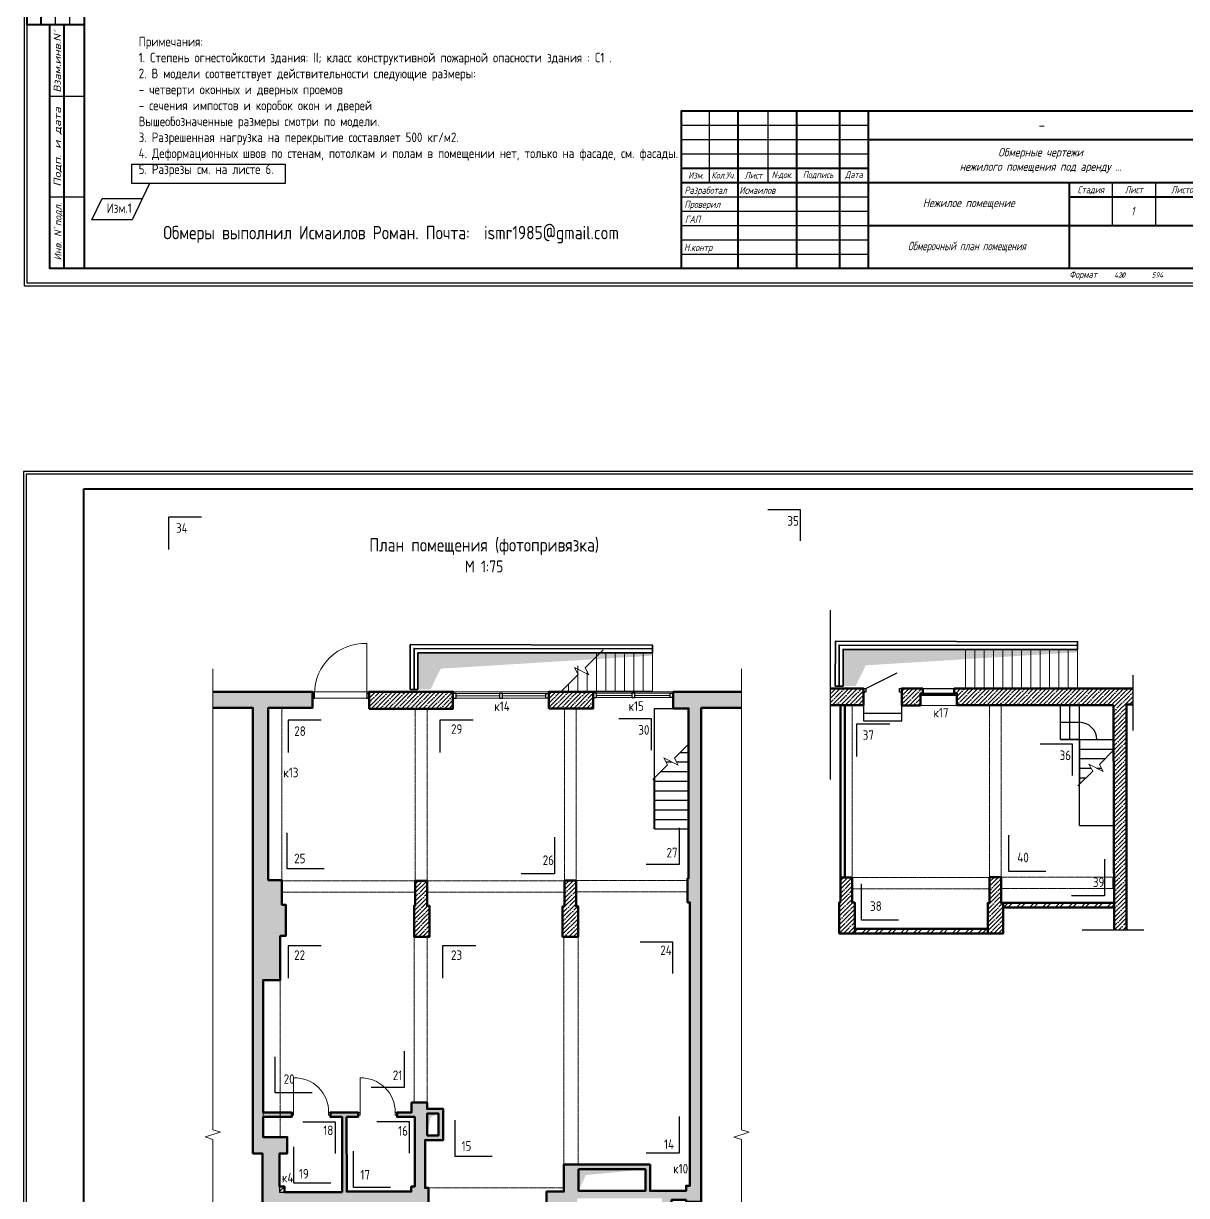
# Model space of a CAD drawing. Header units: millimetres. Extents: x -85477 to 745244, y -3684 to 128206.
# Drawn here: x 545348 to 575728, y 29052 to 59667 of the extents above; entities that cross this region are included whole.
import ezdxf
from ezdxf.enums import TextEntityAlignment as Align

# ---------------------------------------------------------------- set-up
doc = ezdxf.new("R2010")
doc.units = ezdxf.units.MM
doc.linetypes.add('ACAD_ISO02W100', pattern=[15, 12, -3])
for name, color, linetype, lineweight in [('FORMAT', 7, 'Continuous', 15), ('РАЗМЕРЫ', 5, 'Continuous', 15), ('СТЕНЫ 01', 7, 'Continuous', 50)]:
    doc.layers.add(name, color=color, linetype=linetype, lineweight=lineweight)
doc.layers.add('ФОРМАТ', color=7, linetype='Continuous')
doc.layers.add('ШТРИХОВКА', color=3, linetype='Continuous', transparency=0.5)
doc.styles.add('07', font='simplex.shx', dxfattribs={"width": 0.7, "oblique": 15})
doc.styles.add('ism - 02', font='simplex.shx', dxfattribs={"width": 0.8, "oblique": 15, "height": 150})
doc.styles.add('simplex', font='simplex.shx', dxfattribs={"width": 0.8, "oblique": 15})
doc.styles.get("Standard").update_dxf_attribs({"font": 'arial.ttf'})
doc.styles.add('TITLE', font='romant.shx', dxfattribs={"width": 0.8})
doc.linetypes.add('ограждение2', pattern='A,6.35,-2.54,[132,ltypeshp.shx,S=2.54,R=0,X=-2.54,Y=0],-2.54,25.4', length=36.83)
doc.dimstyles.new('горизонтальный М100', dxfattribs={"dimscale": 100, "dimtxt": 3, "dimasz": 2, "dimexe": 2, "dimexo": 1, "dimgap": 1, "dimtad": 1, "dimtih": 1, "dimtoh": 1, "dimdec": 0, "dimzin": 1, "dimdsep": 46, "dimtxsty": 'Standard', "dimblk": 'OBLIQUE', "dimcen": 0, "dimdle": 2, "dimadec": 0, "dimazin": 0, "dimtfac": 1, "dimtdec": 0, "dimtmove": 0, "dimatfit": 3, "dimfxl": 1, "dimtolj": 1, "dimtzin": 0, "dimarcsym": 0})
pattern_1 = [(45, (0, -49398.51), (-112.2532, 112.2532), []), (45, (112.25, -49398.51), (-112.2532, 112.2532), [198.4375, -39.6875, 0, -39.6875])]
pattern_2 = [(45, (-967.18, -49398.51), (-112.2532, 112.2532), []), (45, (-854.93, -49398.51), (-112.2532, 112.2532), [198.4375, -39.6875, 0, -39.6875])]

# ---------------------------------------------------------------- blocks, each defined once
blk = doc.blocks.new('*D317')
at = {"layer": 'Defpoints', "color": 0, "linetype": 'ByBlock', "ltscale": 1.333333, "transparency": 16777216}
for p in [(-420, 0), (0, 0), (0, 0)]:
    blk.add_point(p, dxfattribs=at)
at = {"layer": 'ФОРМАТ', "color": 0, "linetype": 'ByBlock', "lineweight": -2, "ltscale": 1.333333, "transparency": 16777216}
blk.add_line((-420, 0), (0, 0), dxfattribs=at)
at = {"layer": 'ФОРМАТ', "color": 0, "linetype": 'ByBlock', "lineweight": -2, "ltscale": 1.333333, "transparency": 16777216, "insert": (-38.41, 3.78), "char_height": 150, "attachment_point": 5, "style": 'ism - 02'}
blk.add_mtext('\\A1;{\\H0.012x;420}', dxfattribs=at)
blk = doc.blocks.new('_None')
blk = doc.blocks.new('*D318')
at = {"layer": 'Defpoints', "color": 0, "linetype": 'ByBlock', "ltscale": 1.333333, "transparency": 16777216}
for p in [(0, 594), (0, 594), (0, 0)]:
    blk.add_point(p, dxfattribs=at)
at = {"layer": 'ФОРМАТ', "color": 0, "linetype": 'ByBlock', "lineweight": -2, "ltscale": 1.333333, "transparency": 16777216}
blk.add_line((0, 0), (0, 594), dxfattribs=at)
at = {"layer": 'ФОРМАТ', "color": 0, "linetype": 'ByBlock', "lineweight": -2, "ltscale": 1.333333, "transparency": 16777216, "insert": (-25.29, 3.78), "char_height": 150, "attachment_point": 5, "style": 'ism - 02'}
blk.add_mtext('\\A1;{\\H0.012x;594}', dxfattribs=at)
blk = doc.blocks.new('*U125')
at = {"layer": 'РАЗМЕРЫ', "color": 0, "ltscale": 100}
for p, q in [((0, -11842.5), (0, 200)), ((200, -11905), (-200, -12030)), ((0, -11842.5), (200, -11905)), ((-200, -12030), (0, -12092.5)), ((0, -24135), (0, -12092.5))]:
    blk.add_line(p, q, dxfattribs=at)
blk = doc.blocks.new('*U379')
at = {"layer": 'РАЗМЕРЫ', "color": 0, "ltscale": 100}
for p, q in [((-330, -330), (141, 141)), ((-978, -978), (-507, -507)), ((-233, -515), (-604, -321)), ((-604, -321), (-507, -507)), ((-330, -330), (-233, -515))]:
    blk.add_line(p, q, dxfattribs=at)
blk = doc.blocks.new('*U1236')
at = {"layer": 'РАЗМЕРЫ', "color": 0, "ltscale": 100}
for p, q in [((-243, -243), (141, 141)), ((-146, -429), (-517, -234)), ((-517, -234), (-420, -420)), ((-243, -243), (-146, -429)), ((-804, -804), (-420, -420))]:
    blk.add_line(p, q, dxfattribs=at)
blk = doc.blocks.new('*U316')
at = {"layer": 'ФОРМАТ', "linetype": 'ByBlock', "lineweight": -2, "ltscale": 1.333333}
for p, q in [((0, 594), (-420, 594)), ((-420, 594), (-420, 0)), ((-420, 0), (0, 0))]:
    blk.add_line(p, q, dxfattribs=at)
at = {"layer": 'ФОРМАТ', "linetype": 'ByBlock', "lineweight": -2}
for p, q in [((-409, 91), (-409, 156)), ((-404, 91), (-404, 156))]:
    blk.add_line(p, q, dxfattribs=at)
at = {"layer": 'ФОРМАТ', "lineweight": -2}
for p, q in [((-191, 56), (-126, 56)), ((-191, 51), (-126, 51)), ((-191, 46), (-126, 46)), ((-191, 31), (-126, 31)), ((-191, 26), (-126, 26)), ((-191, 21), (-126, 21)), ((-191, 16), (-126, 16)), ((-191, 11), (-126, 11))]:
    blk.add_line(p, q, dxfattribs=at)
at = {"layer": 'ФОРМАТ', "linetype": 'ByBlock', "lineweight": -2, "ltscale": 1.333333}
blk.add_lwpolyline([(-419, 1), (-1, 1), (-1, 593), (-419, 593)], close=True, dxfattribs=at)
at = {"layer": 'ФОРМАТ', "linetype": 'ByBlock', "lineweight": 40}
blk.add_lwpolyline([(-399, 588), (-6, 588), (-6, 6), (-399, 6)], close=True, dxfattribs=at)
for points in [[(-399, 156), (-419, 156), (-419, 91), (-399, 91)], [(-414, 91), (-414, 156)], [(-399, 6), (-406, 6), (-411, 6), (-411, 31), (-411, 66), (-411, 91), (-399, 91)], [(-406, 6), (-406, 91)]]:
    blk.add_lwpolyline(points, dxfattribs=at)
at = {"layer": 'ФОРМАТ', "linetype": 'ByBlock', "lineweight": -2}
for points in [[(-411, 66), (-399, 66)], [(-411, 31), (-399, 31)]]:
    blk.add_lwpolyline(points, dxfattribs=at)
at = {"layer": 'ФОРМАТ', "lineweight": 40}
for points in [[(-191, 6), (-191, 61), (-6, 61)], [(-171.4, 61), (-171.4, 5.97)], [(-151, 61), (-151, 6)], [(-136, 61), (-136, 6)], [(-126, 61), (-126, 6)], [(-126, 51), (-6, 51)], [(-191, 41), (-126, 41)], [(-191, 36), (-6, 36)], [(-56, 36), (-56, 6)], [(-56, 31), (-6, 31)], [(-126, 21), (-6, 21)]]:
    blk.add_lwpolyline(points, dxfattribs=at)
at = {"layer": 'ФОРМАТ', "lineweight": -2}
for points in [[(-181.4, 61), (-181.4, 36)], [(-161, 61), (-161, 36)], [(-41, 36), (-41, 21)], [(-26, 36), (-26, 21)]]:
    blk.add_lwpolyline(points, dxfattribs=at)
at = {"layer": 'ФОРМАТ', "lineweight": -2, "style": 'ism - 02', "oblique": 15}
for s, width, p, p2 in [('Взам.инв.N', 1.197279, (-407.16, 67.29), (-407.16, 87.57)), ('Подп. и дата', 1.359894, (-407.16, 34.54), (-407.16, 62.25)), ('Инв. N подл.', 1.088984, (-406.96, 8.84), (-406.96, 28.92))]:
    blk.add_text(s, height=2.5, rotation=90, dxfattribs=dict(at, width=width)).set_placement(p, p2, align=Align.FIT)
at = {"layer": 'ФОРМАТ', "linetype": 'ByBlock', "lineweight": -2, "style": 'ism - 02', "oblique": 15, "width": 0.8}
for p in [(-408.94, 88.48), (-408.94, 19.85)]:
    blk.add_text('о', height=1, rotation=90, dxfattribs=at).set_placement(p)
at = {"layer": 'ФОРМАТ', "lineweight": 20, "style": '07', "oblique": 15, "width": 0.7}
for s, p in [('Разработал', (-190.02, 31.28)), ('Исмаилов', (-170.92, 31.28)), ('Проверил', (-190.07, 26.4)), ('ГАП', (-189.85, 21.17)), ('Н.контр', (-190.2, 11.36))]:
    blk.add_text(s, height=2.5, dxfattribs=at).set_placement(p, align=Align.BOTTOM_LEFT)
at = {"layer": 'ФОРМАТ', "lineweight": -2, "style": 'ism - 02', "oblique": 15, "width": 0.8}
for s, p in [('Стадия', (-48.5, 33.5)), ('Лист', (-33.5, 33.5)), ('Листов', (-16, 33.5))]:
    blk.add_text(s, height=2.5, dxfattribs=at).set_placement(p, align=Align.MIDDLE_CENTER)
at = {"layer": 'ФОРМАТ', "lineweight": 20, "attachment_point": 5}
for s, insert, char_height, width, style in [('-', (-66, 56), 4, 120, 'ism - 02'), ('\\A1;Обмерные чертежи \\Pнежилого помещения под аренду ...', (-66, 43.63), 3, 120, 'ism - 02'), ('Изм.', (-186, 38.5), 2.3, 9, 'simplex'), ('Кол.Уч.', (-176.49, 38.5), 2.3, 9, 'simplex'), ('Лист', (-166, 38.5), 2.3, 9, 'simplex'), ('\\A1;N{\\W0.3;-}док.', (-156, 38.5), 2.3, 9, 'simplex'), ('Подпись', (-143.5, 38.5), 2.3, 14, 'simplex'), ('Дата', (-131, 38.5), 2.3, 9, 'simplex'), ('\\A1;Нежилое помещение', (-91, 28.5), 3, 70, 'ism - 02')]:
    blk.add_mtext(s, dxfattribs=dict(at, insert=insert, char_height=char_height, width=width, style=style))
at = {"layer": 'ФОРМАТ', "lineweight": -2, "insert": (-30.23, 3.61), "char_height": 2.5, "width": 51.5349, "attachment_point": 5, "line_spacing_factor": 0.8, "style": 'ism - 02'}
blk.add_mtext('\\pxsm1.1,ql;Формат      x', dxfattribs=at)
at = {"layer": 'ФОРМАТ', "linetype": 'ByBlock', "lineweight": -2, "ltscale": 1.333333}
dim = blk.add_linear_dim(base=(0, 594), p1=(0, 0), p2=(0, 594), angle=90, text='{\\H0.012x;<>}', dimstyle='горизонтальный М100', override={"dimscale": 1, "dimasz": 0, "dimexe": 0, "dimexo": 0, "dimtxsty": 'ism - 02', "dimblk1": 'None', "dimblk2": 'None', "dimsah": 1, "dimdle": 0, "dimse1": 1, "dimse2": 1, "dimtmove": 2, "dimfxl": 0}, dxfattribs=at)
dim.commit()
dim.dimension.update_dxf_attribs({"geometry": '*D318', "text_midpoint": (-25.29, 3.78), "dimtype": 160})
dim = blk.add_linear_dim(base=(0, 0), p1=(-420, 0), p2=(0, 0), text='{\\H0.012x;<>}', dimstyle='горизонтальный М100', override={"dimscale": 1, "dimasz": 0, "dimexe": 0, "dimexo": 0, "dimtxsty": 'ism - 02', "dimblk1": 'None', "dimblk2": 'None', "dimsah": 1, "dimdle": 0, "dimse1": 1, "dimse2": 1, "dimtmove": 2, "dimfxl": 0}, dxfattribs=at)
dim.commit()
dim.dimension.update_dxf_attribs({"geometry": '*D317', "text_midpoint": (-38.41, 3.78), "dimtype": 160})

msp = doc.modelspace()

# ---------------------------------------------------------------- hatches: boundary and pattern name
h = msp.add_hatch()
h.set_pattern_fill('ANSI35', color=256, scale=25, style=0)
h.set_pattern_definition(pattern_2)
h.paths.add_polyline_path([(568289.7, 42298.2), (568839.7, 42298.2), (568839.7, 42178.2), (568774.7, 42178.2), (568774.7, 42148.2), (568774.7, 42118.2), (568774.7, 41857.5), (568289.7, 41855.2), (568289.7, 42200.3)])
h.paths.add_polyline_path([(566421.8, 42298.2), (567289.7, 42298.2), (567289.7, 42200.3), (567289.7, 41864.2), (566421.8, 41860)])
h = msp.add_hatch()
h.set_pattern_fill('ANSI35', color=256, scale=25, style=0)
h.set_pattern_definition(pattern_2)
h.paths.add_polyline_path([(569661.7, 42298.2), (574320.9, 42298.2), (574320.9, 41878.2), (574158.4, 41878.2), (574158.4, 35992), (573839.8, 35992), (573838.2, 36575.2), (573837.9, 36695.2), (573826.7, 40687.5), (573825.9, 40963.9), (573823.4, 41862.2), (573425.4, 41862.2), (571337.4, 41864.2), (570885.4, 41864.2), (570583.4, 41864.2), (570175.4, 41864.2), (569726.7, 41862.1), (569726.7, 42118.2), (569726.7, 42148.2), (569726.7, 42178.2), (569661.7, 42178.2)])
h = msp.add_hatch()
h.set_pattern_fill('ANSI32', color=256, scale=25, style=0)
h.set_pattern_definition([(45, (-967.18, -49398.51), (-168.3798, 168.3798), []), (45, (-854.93, -49398.51), (-168.3798, 168.3798), [])])
h.paths.add_polyline_path([(567060.4, 36018.2), (570536.4, 36020.2), (570536.4, 35900.2), (567060.4, 35898.2)])
h.paths.add_polyline_path([(570940.4, 36695.2), (573837.9, 36695.2), (573838.2, 36575.2), (570940.4, 36575.2)])
at = {"layer": 'ШТРИХОВКА', "true_color": 0x636466}
h = msp.add_hatch(color=251, dxfattribs=at)
h.dxf.hatch_style = 1
h.paths.add_polyline_path([(555650.6, 42273), (555979, 42273.3), (556243.9, 42814.2), (561775.6, 43154.1), (561775.6, 43231.2), (555650.6, 43231.2)])
h = msp.add_hatch(color=251, dxfattribs=at)
h.dxf.hatch_style = 1
h.paths.add_polyline_path([(566754.7, 42360.4), (567083.1, 42360.6), (567347.9, 42901.5), (572879.7, 43241.5), (572879.7, 43318.6), (566754.7, 43318.6)])
at = {"layer": 'ШТРИХОВКА', "true_color": 0x000000}
h = msp.add_hatch(dxfattribs=at)
h.set_pattern_fill('ANSI35', color=18, scale=25)
h.set_pattern_definition(pattern_1)
h.paths.add_polyline_path([(555891.3, 30622.8), (556191.3, 30622.8), (556191.3, 31194.8), (555891.3, 31194.8)], flags=16)
h.paths.add_polyline_path([(552264.3, 26761.8), (551980.3, 26761.8), (551980.3, 26201.8), (552264.3, 26201.8)], flags=16)
h.paths.add_polyline_path([(550296.2, 19495.8), (551291.3, 19495.8), (551291.3, 26201.8), (551591.3, 26201.8), (551591.3, 30154.8), (551342.3, 30154.8), (551342.3, 41790.8), (550296.2, 41790.9), (550296.2, 42210.9), (552894.3, 42210.9), (552894.3, 41790.8), (551742.3, 41790.8), (551742.3, 37291.8), (552099.3, 37291.8), (552099.3, 36648.8), (552199.3, 36648.8), (552199.3, 35834.8), (552054.3, 35834.8), (552054.3, 34679.8), (551609.3, 34679.8), (551609.3, 31224.8), (552354.3, 31224.8), (552354.3, 31104.8), (551609.3, 31104.8), (551609.3, 30579.8), (552239.9, 30579.8), (552239.9, 30154.8), (552039.5, 30154.8), (552039.5, 29144.8), (553669.5, 29144.8), (553669.5, 31104.8), (553368.3, 31104.8), (553368.3, 31224.8), (554090.6, 31224.8), (554090.6, 31104.8), (553789.5, 31104.5), (553791.5, 29154.7), (555477.3, 29154.7), (555477.3, 29284.8), (555567, 29284.8), (555567, 31104.8), (555487.3, 31104.8), (555487.3, 31104.8), (555107.3, 31104.8), (555107.3, 31224.8), (555487.3, 31224.8), (555487.3, 31479.8), (555891.3, 31479.8), (555891.3, 31314.8), (556311.3, 31314.8), (556311.3, 30502.8), (555838.3, 30502.8), (555838.3, 29250.8), (555928.3, 29250.8), (555928.3, 28830.8), (551980.3, 28830.8), (551980.3, 26881.8), (552384.3, 26881.8), (552384.3, 26081.8), (552186.3, 26081.8), (552186.3, 25811.8), (551591.3, 25811.8), (551591.3, 21169.8), (552029.3, 21169.8), (552029.3, 20019.8), (552179.3, 20019.8), (552179.3, 19495.8), (552469.3, 19495.8), (552522.8, 18961.8), (550296.2, 18961.8)])
h = msp.add_hatch(dxfattribs=at)
h.set_pattern_fill('ANSI35', color=18, scale=25)
h.set_pattern_definition(pattern_1)
h.paths.add_polyline_path([(559071.3, 41776.8), (560233.3, 41776.8), (560233.3, 42210.8), (559071.3, 42210.8)])
h.paths.add_polyline_path([(554374.3, 41767.8), (556567.3, 41767.8), (556567.3, 42210.8), (554374.3, 42210.8)])
h = msp.add_hatch(dxfattribs=at)
h.set_pattern_fill('ANSI35', color=18, scale=25)
h.set_pattern_definition(pattern_1)
h.paths.add_polyline_path([(559850.3, 29739.8), (561595.3, 29739.8), (561595.3, 29174.8), (559850.3, 29174.8)], flags=16)
h.paths.add_polyline_path([(564100.5, 19499.3), (564100.5, 18959.8), (561664.3, 18959.8), (561664.3, 19499.8), (561946.3, 19499.8), (561946.3, 25875.8), (562056.3, 25875.8), (562056.3, 26451.8), (559863.3, 26451.8), (559863.3, 27125.8), (559167.3, 27125.8), (559167.3, 26628.8), (558767.3, 26628.8), (558767.3, 27435.8), (559012.3, 27435.8), (559012.3, 27620.8), (559152.3, 27620.8), (559152.3, 27470.8), (559197.3, 27470.8), (559197.3, 27342.8), (560320.3, 27342.8), (560320.3, 27182.8), (560062.3, 27182.8), (560062.3, 26632.8), (562027.3, 26632.7), (562027.3, 27183), (561582.8, 27182.5), (561582.8, 27432.9), (562028.6, 27432.7), (562030.8, 28982.8), (559815.3, 28982.8), (559815.3, 28860.8), (559147.3, 28860.8), (559147.3, 28630.8), (559012.3, 28630.8), (559012.3, 29154.8), (559465.3, 29154.8), (559465.3, 29859.8), (561715.3, 29859.8), (561715.3, 29174.8), (562654.3, 29174.8), (562654.3, 29309.8), (562754.3, 29309.8), (562754.3, 36709.8), (562696.3, 36709.8), (562696.3, 37339.8), (562719.3, 37339.8), (562719.3, 41774.8), (562321.3, 41774.8), (562321.3, 42210.8), (564100.5, 42210.8), (564100.5, 41790.8), (563054.3, 41790.8), (563054.3, 28889.8), (562654.3, 28889.8), (562654.3, 28937.4), (562279.3, 28938.3), (562279.3, 26451.8), (562177.8, 26451.8), (562177.8, 25875.8), (562246.3, 25875.8), (562246.3, 19504.3)])
h = msp.add_hatch(dxfattribs=at)
h.set_pattern_fill('ANSI35', color=18, scale=25)
h.set_pattern_definition([(45, (11104.06, -49311.15), (-112.2532, 112.2532), []), (45, (11216.31, -49311.15), (-112.2532, 112.2532), [198.4375, -39.6875, 0, -39.6875])])
h.paths.add_polyline_path([(566685.4, 37361.2), (566995.4, 37361.2), (566995.4, 36706.2), (567060.4, 36706.2), (567060.4, 35898.2), (566655.4, 35898.2), (566655.4, 36710.2), (566685.4, 36710.2)])
h.paths.add_polyline_path([(570583.4, 37370.2), (570885.4, 37370.2), (570885.4, 36695.2), (570940.4, 36695.2), (570940.4, 35900.2), (570536.4, 35900.2), (570536.4, 36692.2), (570583.4, 36692.2)])
h = msp.add_hatch(dxfattribs=at)
h.set_pattern_fill('ANSI35', color=18, scale=25)
h.set_pattern_definition(pattern_1)
h.paths.add_polyline_path([(559479.3, 37282.8), (559781.3, 37282.8), (559781.3, 36607.8), (559836.3, 36607.8), (559836.3, 35812.8), (559432.3, 35812.8), (559432.3, 36604.8), (559479.3, 36604.8)])
h.paths.add_polyline_path([(555581.3, 37273.8), (555891.3, 37273.8), (555891.3, 36618.8), (555956.3, 36618.8), (555956.3, 35810.8), (555551.3, 35810.8), (555551.3, 36622.8), (555581.3, 36622.8)])
at = {"layer": 'ШТРИХОВКА', "true_color": 0x636466}
h = msp.add_hatch(color=251, dxfattribs=at)
h.dxf.hatch_style = 1
h.paths.add_polyline_path([(555891.3, 30622.8), (555983.2, 31096.3), (556191.3, 31194.8), (555891.3, 31194.8)])
h = msp.add_hatch(color=251, dxfattribs=at)
h.dxf.hatch_style = 1
h.paths.add_polyline_path([(559850.3, 29174.8), (560035.5, 29585.6), (561595.3, 29739.8), (559850.3, 29739.8)])
at = {"layer": 'ШТРИХОВКА', "true_color": 0x000000}
h = msp.add_hatch(dxfattribs=at)
h.set_pattern_fill('ANSI35', color=18, scale=25)
h.set_pattern_definition(pattern_1)
h.paths.add_polyline_path([(552039.5, 29144.8), (552169.5, 29144.8), (552169.5, 29284.8), (552039.5, 29284.8)])

# ---------------------------------------------------------------- linework, layer by layer
at = {"color": 1}
for p, q in [((548641.2, 55490.7), (548186.6, 54539.3)), ((547134.8, 54539.3), (547401.2, 55096.9)), ((547401.2, 55096.9), (548453, 55096.9)), ((548186.6, 54539.3), (547134.8, 54539.3))]:
    msp.add_line(p, q, dxfattribs=at)
at = {"color": 6}
for p, q in [((565643.6, 46964), (564791.8, 46964)), ((565643.6, 46149.2), (565643.6, 46964)), ((550002.6, 46772.1), (549135.9, 46772.1)), ((549135.9, 46772.1), (549135.9, 45927.6)), ((553127.7, 41471.3), (552261, 41471.3)), ((552261, 41471.3), (552261, 40626.8)), ((557094.3, 41471.3), (556227.7, 41471.3)), ((556227.7, 41471.3), (556227.7, 40626.8)), ((561749.6, 41502.6), (560897.8, 41502.6)), ((561749.6, 40687.7), (561749.6, 41502.6)), ((567975.6, 41368.4), (567108.9, 41368.4)), ((567108.9, 41368.4), (567108.9, 40523.9)), ((572753, 40841.1), (571901.1, 40841.1)), ((572753, 40026.3), (572753, 40841.1)), ((562476.5, 38657.7), (562476.5, 37702.2)), ((552233.6, 37584.8), (552233.6, 38529.2)), ((559216.3, 38413.9), (559216.3, 37458.4)), ((571085.6, 37519.7), (571085.6, 38464.2)), ((562476.5, 37702.2), (561609.8, 37702.2)), ((573586.2, 37837.2), (573586.2, 36881.7)), ((553200.3, 37584.8), (552233.6, 37584.8)), ((559216.3, 37458.4), (558349.7, 37458.4)), ((572052.3, 37519.7), (571085.6, 37519.7)), ((567239.9, 36248.5), (567239.9, 37192.9)), ((573586.2, 36881.7), (572719.5, 36881.7)), ((568206.5, 36248.5), (567239.9, 36248.5)), ((553127.7, 35574), (552261, 35574)), ((552261, 35574), (552261, 34729.5)), ((557164.3, 35574), (556297.6, 35574)), ((556297.6, 35574), (556297.6, 34729.5)), ((562306.8, 35666.4), (561455, 35666.4)), ((562306.8, 34851.6), (562306.8, 35666.4)), ((555295.8, 32826.2), (555295.8, 31870.7)), ((551924.3, 31731.5), (551924.3, 32676)), ((555295.8, 31870.7), (554429.2, 31870.7)), ((552891, 31731.5), (551924.3, 31731.5)), ((553496.7, 30965.4), (552644.9, 30965.4)), ((553496.7, 30150.6), (553496.7, 30965.4)), ((555427.6, 30975.2), (554575.7, 30975.2)), ((555427.6, 30160.4), (555427.6, 30975.2)), ((556623.4, 30076), (556623.4, 31020.4)), ((562476.5, 31116.1), (562476.5, 30160.5)), ((552407.2, 29376.6), (552407.2, 30321.1)), ((553970.6, 29265.2), (553970.6, 30209.6)), ((557590.1, 30076), (556623.4, 30076)), ((562476.5, 30160.5), (561609.8, 30160.5)), ((553373.9, 29376.6), (552407.2, 29376.6)), ((554937.2, 29265.2), (553970.6, 29265.2))]:
    msp.add_line(p, q, dxfattribs=at)
for p, q in [((566421.8, 44344.8), (566421.8, 39921.5)), ((566754.7, 43318.6), (567289.7, 43318.6)), ((574320.9, 42644.9), (574320.9, 41202.7)), ((568839.7, 42298.2), (569661.7, 42298.2)), ((568839.7, 42298.2), (568839.7, 42178.2)), ((569661.7, 42298.2), (569661.7, 42178.2)), ((568774.7, 42178.2), (569726.7, 42178.2)), ((568774.7, 42148.2), (569726.7, 42148.2)), ((568774.7, 42118.2), (569726.7, 42118.2)), ((561828, 41773.7), (562321.3, 41774.8)), ((561828, 40876.5), (561828, 41773.7)), ((567289.7, 41855.2), (567289.7, 41455.2)), ((567289.7, 41655.2), (568289.7, 41655.2)), ((568289.7, 41455.2), (568289.7, 41855.7)), ((568774.7, 41855.9), (569726.7, 41856.9)), ((572432, 40963.9), (572432, 41861.1)), ((572682, 40963.9), (572682, 41861.1)), ((572932, 40963.9), (572932, 41861.1)), ((567289.7, 41455.2), (568289.7, 41455.2)), ((572432, 41412.5), (572932, 41412.5)), ((561828, 38626.5), (561828, 40876.5)), ((572432, 40963.9), (572932, 40963.9)), ((572932, 38713.9), (572932, 40963.9)), ((572932, 40963.9), (573825.9, 40963.9)), ((562498.9, 40626.5), (562721.8, 40626.5)), ((572932, 40713.9), (573825.9, 40713.9)), ((572932, 40463.9), (573603, 40463.9)), ((561998.9, 40126.5), (562721.8, 40126.5)), ((562132.7, 40376.5), (562284.2, 40376.5)), ((562402.1, 40376.5), (562721.8, 40376.5)), ((572932, 40213.9), (573236.8, 40213.9)), ((573388.2, 40213.9), (573506.1, 40213.9)), ((561828, 39876.5), (562721.8, 39876.5)), ((572932, 39963.9), (573103, 39963.9)), ((561828, 39626.5), (562721.8, 39626.5)), ((561828, 39376.5), (562721.8, 39376.5)), ((561828, 39126.5), (562721.8, 39126.5)), ((561828, 38876.5), (562721.8, 38876.5)), ((561828, 38626.5), (562721.8, 38626.5)), ((572932, 38713.9), (573825.9, 38713.9)), ((573003.8, 35992), (574607.9, 35992))]:
    msp.add_line(p, q)
at = {"color": 1}
msp.add_lwpolyline([(548179.3, 55988.8), (552188.6, 55988.8), (552188.6, 55490.7), (548179.3, 55490.7)], close=True, dxfattribs=at)
msp.add_lwpolyline([(567346.9, 42298.2), (568167.7, 42702.6)])
for points in [[(567289.7, 42298.2), (567346.9, 42298.2), (567346.9, 42200.3), (567289.7, 42200.3)], [(568232.4, 42298.2), (568289.7, 42298.2), (568289.7, 42200.3), (568232.4, 42200.3)]]:
    msp.add_lwpolyline(points, close=True)
at = {"const_width": 50}
for points in [[(572432, 40963.9), (572932, 40963.9), (572932, 39792.9)], [(561828, 39955.6), (561828, 38626.5)]]:
    msp.add_lwpolyline(points, dxfattribs=at)
msp.add_arc((572932, 40963.9), 448.6, 0, 90)
at = {"layer": 'РАЗМЕРЫ', "color": 0, "lineweight": 35}
for points in [[(566552.8, 42360.2), (566555.1, 43530.2), (572880, 43518.4), (572879.7, 43318.4), (566754.7, 43318.6), (566754.7, 42360.4)], [(555448.7, 42272.9), (555451, 43442.9), (561776, 43431), (561775.6, 43231), (555650.6, 43231.2), (555650.6, 42273)]]:
    msp.add_lwpolyline(points, close=True, dxfattribs=at)
at = {"layer": 'РАЗМЕРЫ', "color": 4}
msp.add_lwpolyline([(554314.3, 42167.8), (554314.3, 43467.8, 0.4297494), (552954.3, 42167.8)], format="xyb", dxfattribs=at)
at = {"layer": 'РАЗМЕРЫ', "color": 0, "linetype": 'ограждение2', "lineweight": 35, "ltscale": 0.2}
for points in [[(555549.7, 42272.9), (555549.7, 43342.7), (561775.8, 43331)], [(566653.7, 42360.3), (566653.7, 43430.1), (572879.8, 43418.4)]]:
    msp.add_lwpolyline(points, dxfattribs=at)
at = {"layer": 'РАЗМЕРЫ', "color": 0}
for points in [[(560556.9, 43231), (560313.1, 43231), (560313.1, 42222.8), (560556.9, 42222.8)], [(560800.6, 43231), (560556.9, 43231), (560556.9, 42222.8), (560800.6, 42222.8)], [(561044.4, 43231), (560800.6, 43231), (560800.6, 42222.8), (561044.4, 42222.8)], [(561288.1, 43231), (561044.4, 43231), (561044.4, 42222.8), (561288.1, 42222.8)], [(561531.9, 43231), (561288.1, 43231), (561288.1, 42222.8), (561531.9, 42222.8)], [(561775.6, 43231), (561531.9, 43231), (561531.9, 42222.8), (561775.6, 42222.8)], [(570198.4, 43318.4), (569954.7, 43318.4), (569954.7, 42310.2), (570198.4, 42310.2)], [(570442.2, 43318.4), (570198.4, 43318.4), (570198.4, 42310.2), (570442.2, 42310.2)], [(570685.9, 43318.4), (570442.2, 43318.4), (570442.2, 42310.2), (570685.9, 42310.2)], [(570929.7, 43318.4), (570685.9, 43318.4), (570685.9, 42310.2), (570929.7, 42310.2)], [(571173.4, 43318.4), (570929.7, 43318.4), (570929.7, 42310.2), (571173.4, 42310.2)], [(571417.2, 43318.4), (571173.4, 43318.4), (571173.4, 42310.2), (571417.2, 42310.2)], [(571660.9, 43318.4), (571417.2, 43318.4), (571417.2, 42310.2), (571660.9, 42310.2)], [(571904.7, 43318.4), (571660.9, 43318.4), (571660.9, 42310.2), (571904.7, 42310.2)], [(572148.4, 43318.4), (571904.7, 43318.4), (571904.7, 42310.2), (572148.4, 42310.2)], [(572392.2, 43318.4), (572148.4, 43318.4), (572148.4, 42310.2), (572392.2, 42310.2)], [(572635.9, 43318.4), (572392.2, 43318.4), (572392.2, 42310.2), (572635.9, 42310.2)], [(572879.7, 43318.4), (572635.9, 43318.4), (572635.9, 42310.2), (572879.7, 42310.2)], [(554374.3, 42210.8), (552894.3, 42210.8), (552894.3, 42047.8), (554374.3, 42047.8)], [(556567.3, 42210.8), (559071.3, 42210.8), (559071.3, 42044.8), (556567.3, 42044.8)], [(560233.3, 42210.8), (562321.3, 42210.8), (562321.3, 42056.8), (560233.3, 42056.8)]]:
    msp.add_lwpolyline(points, close=True, dxfattribs=at)
for points in [[(559825.6, 42885.1), (559825.6, 42222.8), (560069.4, 42222.8), (560069.4, 42757.4)], [(560069.4, 42757.4), (560069.4, 42222.8), (560313.1, 42222.8), (560313.1, 43133.2)], [(559581.9, 42402), (559581.9, 42222.8), (559825.6, 42222.8), (559825.6, 42645.7)], [(559402.7, 42222.8), (559581.9, 42222.8), (559581.9, 42402)]]:
    msp.add_lwpolyline(points, dxfattribs=at)
at = {"layer": 'РАЗМЕРЫ'}
msp.add_lwpolyline([(559825.6, 42845.5), (559825.6, 42885.1)], dxfattribs=at)
at = {"layer": 'РАЗМЕРЫ', "color": 0}
for points in [[(569954.7, 42814.3, 0, 0, 0), (572543.7, 42814.3, 112, 0, 0), (572879.7, 42814.3, 0, 0, 0)], [(560069.4, 42726.9, 0, 0, 0), (561439.6, 42726.9, 112, 0, 0), (561775.6, 42726.9, 0, 0, 0)], [(573380.6, 40963.9, 0, 0, 0), (573379, 40539.5, 112, 0, 0), (573379, 40213.9, 0, 0, 0)], [(562274.9, 40376.5, 0, 0, 0), (562274.9, 38952.1, 112, 0, 0), (562274.9, 38626.5, 0, 0, 0)]]:
    msp.add_lwpolyline(points, format="xyseb", dxfattribs=at)
at = {"layer": 'РАЗМЕРЫ', "color": 0, "ltscale": 0.5}
msp.add_lwpolyline([(551591.3, 26201.8), (551591.3, 30154.8), (551342.3, 30154.8), (551342.3, 41790.8), (550296.2, 41790.9), (550296.2, 42210.9), (552894.3, 42210.9), (552894.3, 41790.8), (551742.3, 41790.8), (551742.3, 37291.8), (552099.3, 37291.8), (552099.3, 36648.8), (552199.3, 36648.8), (552199.3, 35834.8), (552054.3, 35834.8), (552054.3, 34679.8), (551609.3, 34679.8), (551609.3, 31224.8), (552354.3, 31224.8), (552354.3, 31104.8), (551609.3, 31104.8), (551609.3, 30579.8), (552239.9, 30579.8), (552239.9, 30154.8), (552039.5, 30154.8), (552039.5, 29144.8), (553669.5, 29144.8), (553669.5, 31104.8), (553368.3, 31104.8), (553368.3, 31224.8), (554090.6, 31224.8), (554090.6, 31104.8), (553789.5, 31104.5), (553791.5, 29154.7), (555477.3, 29154.7), (555477.3, 29284.8), (555567, 29284.8), (555567, 31104.8), (555487.3, 31104.8), (555487.3, 31104.8), (555107.3, 31104.8), (555107.3, 31224.8), (555487.3, 31224.8), (555487.3, 31479.8), (555891.3, 31479.8), (555891.3, 31314.8), (556311.3, 31314.8), (556311.3, 30502.8), (555838.3, 30502.8), (555838.3, 29250.8), (555928.3, 29250.8), (555928.3, 28830.8)], dxfattribs=at)
at = {"layer": 'РАЗМЕРЫ', "color": 4, "lineweight": 30}
for points in [[(552954.3, 42047.8), (552954.3, 42167.8), (552894.3, 42167.8), (552894.3, 42047.8)], [(554374.3, 42047.8), (554374.3, 42167.8), (554314.3, 42167.8), (554314.3, 42047.8)], [(556567.3, 42164.8), (556567.3, 42044.8), (556647.3, 42044.8), (556647.3, 42164.8)], [(557779.3, 42164.8), (557779.3, 42044.8), (557859.3, 42044.8), (557859.3, 42164.8)], [(559071.3, 42164.8), (559071.3, 42044.8), (558991.3, 42044.8), (558991.3, 42164.8)], [(560233.3, 42176.8), (560233.3, 42056.8), (560313.3, 42056.8), (560313.3, 42176.8)], [(561237.3, 42176.8), (561237.3, 42056.8), (561317.3, 42056.8), (561317.3, 42176.8)], [(562321.3, 42176.8), (562321.3, 42056.8), (562241.3, 42056.8), (562241.3, 42176.8)]]:
    msp.add_lwpolyline(points, close=True, dxfattribs=at)
at = {"layer": 'РАЗМЕРЫ', "color": 4}
for points in [[(557779.3, 42164.8), (556647.3, 42164.8), (556647.3, 42104.8), (557779.3, 42104.8)], [(557779.3, 42104.8), (556647.3, 42104.8), (556647.3, 42044.8), (557779.3, 42044.8)], [(557859.3, 42164.8), (558991.3, 42164.8), (558991.3, 42104.8), (557859.3, 42104.8)], [(557859.3, 42104.8), (558991.3, 42104.8), (558991.3, 42044.8), (557859.3, 42044.8)], [(561237.3, 42176.8), (560313.3, 42176.8), (560313.3, 42116.8), (561237.3, 42116.8)], [(561237.3, 42116.8), (560313.3, 42116.8), (560313.3, 42056.8), (561237.3, 42056.8)], [(561317.3, 42176.8), (562241.3, 42176.8), (562241.3, 42116.8), (561317.3, 42116.8)], [(561317.3, 42116.8), (562241.3, 42116.8), (562241.3, 42056.8), (561317.3, 42056.8)]]:
    msp.add_lwpolyline(points, close=True, dxfattribs=at)
at = {"layer": 'РАЗМЕРЫ', "color": 0, "linetype": 'ACAD_ISO02W100', "ltscale": 0.5}
for points in [[(551742.3, 41790.8), (551742.3, 37291.8), (552099.3, 37291.8), (552099.3, 41790.8)], [(555581.3, 37273.8), (555891.3, 37273.8), (555891.3, 41767.8), (555581.3, 41767.8)], [(559479.3, 37282.8), (559781.3, 37282.8), (559781.3, 41776.8), (559479.3, 41776.8)], [(566685.4, 37361.2), (566995.4, 37361.2), (566995.4, 41855.2), (566685.4, 41855.2)], [(570583.4, 37370.2), (570885.4, 37370.2), (570885.4, 41864.2), (570583.4, 41864.2)], [(566995.4, 37361.2), (566995.4, 37061.2), (570583.4, 37061.2), (570583.4, 37361.2)], [(570885.4, 37370.2), (570885.4, 37070.2), (573800.4, 37070.2), (573800.4, 37370.2)], [(552099.3, 37273.8), (552099.3, 36973.8), (555581.3, 36973.8), (555581.3, 37273.8)], [(555891.3, 37273.8), (555891.3, 36973.8), (559479.3, 36973.8), (559479.3, 37273.8)], [(559781.3, 37282.8), (559781.3, 36982.8), (562696.3, 36982.8), (562696.3, 37282.8)], [(555551.3, 35810.8), (555551.3, 31479.8), (555891.3, 31479.8), (555891.3, 35810.8)], [(559465.3, 35812.8), (559465.3, 29859.8), (559836.3, 29859.8), (559836.3, 35812.8)], [(551609.3, 34679.8), (551609.3, 30579.8), (552054.3, 30579.8), (552054.3, 34679.8)], [(555928.3, 29250.8), (559465.3, 29250.8), (559465.3, 29154.8), (559012.3, 29154.8), (559012.3, 28830.8), (555928.3, 28830.8)]]:
    msp.add_lwpolyline(points, close=True, dxfattribs=at)
at = {"layer": 'РАЗМЕРЫ', "color": 30}
for points in [[(552404.3, 31224.8), (552404.3, 32124.8, -0.4293945), (553318.3, 31224.8)], [(554140.6, 31224.8), (554140.6, 32124.8, -0.4272815), (555057.3, 31224.8)]]:
    msp.add_lwpolyline(points, format="xyb", dxfattribs=at)
for points in [[(552354.3, 31224.8), (552404.3, 31224.8), (552404.3, 31154.8), (552354.3, 31154.8)], [(553318.3, 31224.8), (553368.3, 31224.8), (553368.3, 31154.8), (553318.3, 31154.8)], [(554090.6, 31224.8), (554140.6, 31224.8), (554140.6, 31154.8), (554090.6, 31154.8)], [(555057.3, 31224.8), (555107.3, 31224.8), (555107.3, 31154.8), (555057.3, 31154.8)]]:
    msp.add_lwpolyline(points, close=True, dxfattribs=at)
at = {"layer": 'СТЕНЫ 01'}
for p, q in [((568839.7, 42298.2), (568839.7, 42178.2)), ((569661.7, 42178.2), (569661.7, 42298.2)), ((568839.7, 42178.2), (568774.7, 42178.2)), ((568774.7, 42178.2), (568774.7, 41855.8)), ((569661.7, 42178.2), (569726.7, 42178.2)), ((569726.7, 42178.2), (569726.7, 41856.9)), ((566685.4, 37361.2), (566685.4, 41855.2)), ((566805.4, 37361.2), (566805.4, 41855.2)), ((570940.4, 36695.2), (573837.9, 36695.2)), ((570940.4, 36575.2), (573838.2, 36575.2)), ((570536.4, 36020.2), (567060.4, 36018.2)), ((570536.4, 35900.2), (567060.4, 35898.2))]:
    msp.add_line(p, q, dxfattribs=at)
for points in [[(566421.8, 41860), (567289.7, 41864.2), (567289.7, 42298.2), (566421.8, 42298.2)], [(568839.7, 42298.2), (568289.7, 42298.2), (568289.7, 41855.2), (568774.7, 41855.8)], [(574320.9, 42298.2), (569661.7, 42298.2)], [(550296.2, 42210.9), (552894.3, 42210.8), (552894.3, 41790.8), (551742.3, 41790.8), (551742.3, 37291.8), (552099.3, 37291.8), (552099.3, 36648.8), (552199.3, 36648.8), (552199.3, 35834.8), (552054.3, 35834.8), (552054.3, 34679.8), (551609.3, 34679.8), (551609.3, 31224.8), (552354.3, 31224.8), (552354.3, 31104.8), (551609.3, 31104.8), (551609.3, 30579.8), (552239.9, 30579.8), (552239.9, 30154.8), (552039.5, 30154.8), (552039.5, 29284.8), (552169.5, 29284.8), (552169.5, 29144.8), (553669.5, 29144.8), (553669.5, 31104.8), (553368.3, 31104.8), (553368.3, 31224.8), (554090.6, 31224.8), (554090.6, 31104.8), (553789.5, 31104.8), (553791.5, 29153.8), (555477.3, 29155.1), (555477.3, 29284.4), (555567, 29284.8), (555567, 31104.8), (555487.3, 31104.8), (555487.3, 31104.8), (555107.3, 31104.8), (555107.3, 31224.8), (555487.3, 31224.8), (555487.3, 31479.8), (555891.3, 31479.8), (555891.3, 31314.8), (556311.3, 31314.8), (556311.3, 30502.8), (555838.3, 30502.8), (555838.3, 29250.8), (555928.3, 29250.8), (555928.3, 28830.8)], [(564100.5, 42210.8), (562321.3, 42210.8), (562321.3, 41774.8), (562719.3, 41774.8), (562719.3, 37339.8), (562696.3, 37339.8), (562696.3, 36709.8), (562754.3, 36709.8), (562754.3, 29309.8), (562654.3, 29309.8), (562654.3, 29174.8), (561715.3, 29174.8), (561715.3, 29859.8), (559465.3, 29859.8), (559465.3, 29154.8), (559012.3, 29154.8), (559012.3, 28630.8)], [(550296.2, 19495.8), (551291.3, 19495.8), (551291.3, 26201.8), (551591.3, 26201.8), (551591.3, 30154.8), (551342.3, 30154.8), (551342.3, 41790.8), (550296.2, 41790.9)], [(564100.5, 19499.3), (562246.3, 19504.3), (562246.3, 25875.8), (562177.8, 25875.8), (562177.8, 26451.8), (562279.3, 26451.8), (562279.3, 28938.3), (562654.3, 28937.4), (562654.3, 28889.8), (563054.3, 28889.8), (563054.3, 41790.8), (564100.5, 41790.8)], [(569726.7, 41856.9), (573823.4, 41862.2)], [(573839.8, 35992), (573823.4, 41862.2), (573823.4, 41862.2)], [(574158.4, 35992), (574158.4, 41878.2), (574320.9, 41878.2)]]:
    msp.add_lwpolyline(points, dxfattribs=at)
for points in [[(554374.3, 41767.8), (556567.3, 41767.8), (556567.3, 42210.8), (554374.3, 42210.8)], [(559071.3, 41776.8), (560233.3, 41776.8), (560233.3, 42210.8), (559071.3, 42210.8)], [(566685.4, 37361.2), (566995.4, 37361.2), (566995.4, 36706.2), (567060.4, 36706.2), (567060.4, 35898.2), (566655.4, 35898.2), (566655.4, 36710.2), (566685.4, 36710.2)], [(570583.4, 37370.2), (570885.4, 37370.2), (570885.4, 36695.2), (570940.4, 36695.2), (570940.4, 35900.2), (570536.4, 35900.2), (570536.4, 36692.2), (570583.4, 36692.2)], [(555581.3, 37273.8), (555891.3, 37273.8), (555891.3, 36618.8), (555956.3, 36618.8), (555956.3, 35810.8), (555551.3, 35810.8), (555551.3, 36622.8), (555581.3, 36622.8)], [(559479.3, 37282.8), (559781.3, 37282.8), (559781.3, 36607.8), (559836.3, 36607.8), (559836.3, 35812.8), (559432.3, 35812.8), (559432.3, 36604.8), (559479.3, 36604.8)], [(555891.3, 30622.8), (556191.3, 30622.8), (556191.3, 31194.8), (555891.3, 31194.8)], [(559850.3, 29739.8), (561595.3, 29739.8), (561595.3, 29174.8), (559850.3, 29174.8)]]:
    msp.add_lwpolyline(points, close=True, dxfattribs=at)
at = {"layer": 'ШТРИХОВКА', "color": 18, "true_color": 0x000000}
msp.add_lwpolyline([(552039.5, 29144.8), (552169.5, 29144.8), (552169.5, 29284.8), (552039.5, 29284.8)], close=True, dxfattribs=at)

# ---------------------------------------------------------------- block references
at = {"layer": 'РАЗМЕРЫ', "color": 0}
for name, p in [('*U379', (560346.4, 43166.5)), ('*U125', (550296.2, 42612.9)), ('*U125', (564100.5, 42610.8)), ('*U1236', (562592.5, 40720.1)), ('*U1236', (573696.6, 40557.5))]:
    msp.add_blockref(name, p, dxfattribs=at)
at = {"layer": 'ФОРМАТ', "ltscale": 1.333333, "xscale": 75, "yscale": 75, "zscale": 75}
for p in [(576864.2, 52813.5), (576848.2, 3415)]:
    msp.add_blockref('*U316', p, dxfattribs=at)

# ---------------------------------------------------------------- texts
at = {"color": 0, "lineweight": 25, "char_height": 250, "attachment_point": 1, "style": 'TITLE'}
for s, insert, own_width in [('Примечания: \\P1. Степень огнестойкости здания: II; класс конструктивной пожарной опасности здания : С1 .\\P2. В модели соответствует действительности следующие размеры:\\P- четверти оконных и дверных проемов\\P- сечения импостов и коробок окон и дверей\\PВышеобозначенные размеры смотри по модели.\\P3. Разрешенная нагрузка на перекрытие составляет 500 кг/м2.\\P4. Деформационных швов по стенам, потолкам и полам в помещении нет, только на фасаде, см. фасады.\\P5. Разрезы см. на листе 6.', (548357.9, 59317.6), 14011.332), ('34', (549334.2, 46613.1), 4666.331), ('35', (565302.8, 46799.6), 4666.331), ('к14', (557647.8, 41957.6), 4666.331), ('к15', (561153.6, 41963.5), 4666.331), ('к17', (569117.5, 41789.7), 4666.331), ('29', (556516.4, 41362), 4666.331), ('30', (561408.8, 41338.2), 4666.331), ('28', (552422.2, 41307.6), 4666.331), ('37', (567270.1, 41204.8), 4666.331), ('36', (572412.2, 40676.7), 4666.331), ('к13', (552136.7, 40226.8), 4666.331), ('25', (552419.5, 37980.5), 4666.331), ('27', (562145.8, 38134.7), 4666.331), ('40', (571307.3, 38008.5), 4666.331), ('26', (558912.1, 37937.3), 4666.331), ('39', (573281.9, 37360.6), 4666.331), ('38', (567461.6, 36737.2), 4666.331), ('24', (561982.8, 35583.9), 4666.331), ('22', (552419.5, 35456.7), 4666.331), ('23', (556516.4, 35456.7), 4666.331), ('20', (552146, 32220.3), 4666.331), ('21', (554994.6, 32317.6), 4666.331), ('18', (553179.7, 30880.5), 4666.331), ('16', (555135.3, 30865.7), 4666.331), ('15', (556791.8, 30472.7), 4666.331), ('14', (562080.4, 30518.8), 4666.331), ('19', (552543.1, 29745.7), 4666.331), ('17', (554149.2, 29719.8), 4666.331), ('к10', (562319, 29880), 4666.331), ('к4', (552101, 29643.7), 4666.331)]:
    msp.add_mtext_dynamic_manual_height_columns(s, width=6363.628, gutter_width=1500, heights=[0], dxfattribs=dict(at, insert=insert)).dxf.set("width", own_width)
at = {"color": 1, "lineweight": 25, "insert": (547522.7, 54967.5), "char_height": 250, "attachment_point": 1, "style": 'TITLE'}
msp.add_mtext_dynamic_manual_height_columns('Изм.1', width=6363.628, gutter_width=1500, heights=[0], dxfattribs=at).dxf.set("width", 4666.331)
at = {"color": 1, "lineweight": 25, "insert": (540214.1, 54379), "char_height": 350, "attachment_point": 1, "style": 'TITLE'}
msp.add_mtext_dynamic_manual_height_columns('\\pxqc;Обмеры выполнил Исмаилов Роман. Почта:  ismr1985@gmail.com  \\P', width=29475, gutter_width=1500, heights=[0], dxfattribs=at)
at = {"color": 0, "lineweight": 25, "insert": (542644.2, 46222.9), "char_height": 350, "attachment_point": 1, "style": 'TITLE'}
msp.add_mtext_dynamic_manual_height_columns('\\pxqc;План помещения (фотопривязка)\\P{\\H0.88889x;М 1:75}', width=29475, gutter_width=1500, heights=[0], dxfattribs=at)
at = {"layer": 'FORMAT', "linetype": 'Continuous', "style": '07', "oblique": 15, "width": 0.7}
for s, p in [('1', (574278.2, 54651)), ('Обмерочный план помещения', (568449, 53741.7))]:
    msp.add_text(s, height=225, dxfattribs=at).set_placement(p)

doc.saveas('drawing.dxf')
